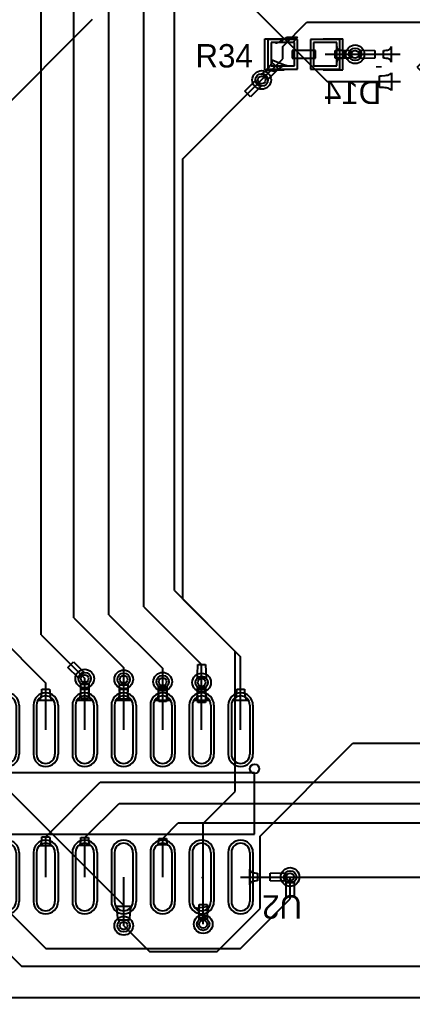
# Model space of a CAD drawing. Extents: x 44 to 130, y 28 to 128.
# Drawn here: x 66.19 to 79, y 29.91 to 61.78 of the extents above; entities that cross this region are included whole.
import ezdxf

# ---------------------------------------------------------------- set-up
doc = ezdxf.new("R2010")
doc.units = 0
doc.layers.get('0').update_dxf_attribs({"linetype": 'CONTINUOUS'})
for name, color, linetype in [('BOTTOMLAYER', 5, 'CONTINUOUS'), ('BOTTOMOVERLAY', 54, 'CONTINUOUS'), ('BOTTOMSOLDER', 6, 'CONTINUOUS'), ('KEEPOUTLAYER', 6, 'CONTINUOUS'), ('MULTILAYER', 9, 'CONTINUOUS'), ('TOPLAYER', 1, 'CONTINUOUS'), ('TOPOVERLAY', 2, 'CONTINUOUS'), ('TOPPASTE', 8, 'CONTINUOUS'), ('TOPSOLDER', 216, 'CONTINUOUS')]:
    doc.layers.add(name, color=color, linetype=linetype)

# ---------------------------------------------------------------- blocks, each defined once
blk = doc.blocks.new('LED_B_24')
at = {"layer": 'BOTTOMOVERLAY'}
for p, q in [((0.0254, 0.2794), (-0.5715, -0.3175)), ((0.0254, 0.2794), (0.6223, -0.3175)), ((-0.5715, -0.3175), (0.6223, -0.3175))]:
    blk.add_line(p, q, dxfattribs=at)
at = {"layer": 'BOTTOMOVERLAY', "text_generation_flag": 2}
for s, rotation, p in [('-', 90, (0.254, 1.651)), ('+', 180, (-0.127, -1.27))]:
    blk.add_text(s, height=0.5588, rotation=rotation, dxfattribs=at).set_placement(p)
blk = doc.blocks.new('LC_SOP_16_150MIL_62')
at = {"layer": 'TOPLAYER'}
for p, q in [((-4.744997, 1.600002), (-4.744997, 3.200004)), ((-4.144998, 1.600002), (-4.144998, 3.200004)), ((-3.474997, 1.600002), (-3.474997, 3.200004)), ((-2.874998, 1.600002), (-2.874998, 3.200004)), ((-2.204997, 1.600002), (-2.204997, 3.200004)), ((-1.604998, 1.600002), (-1.604998, 3.200004)), ((-0.934997, 1.600002), (-0.934997, 3.200004)), ((-0.334998, 1.600002), (-0.334998, 3.200004)), ((0.335003, 1.600002), (0.335003, 3.200004)), ((0.935002, 1.600002), (0.935002, 3.200004)), ((1.605003, 1.600002), (1.605003, 3.200004)), ((2.205002, 1.600002), (2.205002, 3.200004)), ((2.875003, 1.600002), (2.875003, 3.200004)), ((3.475002, 1.600002), (3.475002, 3.200004)), ((4.145003, 1.600002), (4.145003, 3.200004)), ((4.745002, 1.600002), (4.745002, 3.200004)), ((-4.744997, -3.199999), (-4.744997, -1.599997)), ((-4.144998, -3.199999), (-4.144998, -1.599997)), ((-3.474997, -3.199999), (-3.474997, -1.599997)), ((-2.874998, -3.199999), (-2.874998, -1.599997)), ((-2.204997, -3.199999), (-2.204997, -1.599997)), ((-1.604998, -3.199999), (-1.604998, -1.599997)), ((-0.934997, -3.199999), (-0.934997, -1.599997)), ((-0.334998, -3.199999), (-0.334998, -1.599997)), ((0.335003, -3.199999), (0.335003, -1.599997)), ((0.935002, -3.199999), (0.935002, -1.599997)), ((1.605003, -3.199999), (1.605003, -1.599997)), ((2.205002, -3.199999), (2.205002, -1.599997)), ((2.875003, -3.199999), (2.875003, -1.599997)), ((3.475002, -3.199999), (3.475002, -1.599997)), ((4.145003, -3.199999), (4.145003, -1.599997)), ((4.745002, -3.199999), (4.745002, -1.599997))]:
    blk.add_line(p, q, dxfattribs=at)
for centre in [(-4.444997, 2.400003), (-3.174997, 2.400003), (-1.904997, 2.400003), (-0.634997, 2.400003), (0.635003, 2.400003), (1.905003, 2.400003), (3.175003, 2.400003), (4.445003, 2.400003), (-4.444997, -2.399998), (-3.174997, -2.399998), (-1.904997, -2.399998), (-0.634997, -2.399998), (0.635003, -2.399998), (1.905003, -2.399998), (3.175003, -2.399998), (4.445003, -2.399998)]:
    blk.add_circle(centre, 0, dxfattribs=at)
for centre, start, end in [((-4.444997, 3.200004), 0, -180), ((-3.174997, 3.200004), 0, -180), ((-1.904997, 3.200004), 0, -180), ((-0.634997, 3.200004), 0, -180), ((0.635003, 3.200004), 0, -180), ((1.905003, 3.200004), 0, -180), ((3.175003, 3.200004), 0, -180), ((4.445003, 3.200004), 0, -180), ((-4.444997, 1.600002), -180, 0), ((-3.174997, 1.600002), -180, 0), ((-1.904997, 1.600002), -180, 0), ((-0.634997, 1.600002), -180, 0), ((0.635003, 1.600002), -180, 0), ((1.905003, 1.600002), -180, 0), ((3.175003, 1.600002), -180, 0), ((4.445003, 1.600002), -180, 0), ((-4.444997, -1.599997), 0, -180), ((-3.174997, -1.599997), 0, -180), ((-1.904997, -1.599997), 0, -180), ((-0.634997, -1.599997), 0, -180), ((0.635003, -1.599997), 0, -180), ((1.905003, -1.599997), 0, -180), ((3.175003, -1.599997), 0, -180), ((4.445003, -1.599997), 0, -180), ((-4.444997, -3.199999), -180, 0), ((-3.174997, -3.199999), -180, 0), ((-1.904997, -3.199999), -180, 0), ((-0.634997, -3.199999), -180, 0), ((0.635003, -3.199999), -180, 0), ((1.905003, -3.199999), -180, 0), ((3.175003, -3.199999), -180, 0), ((4.445003, -3.199999), -180, 0)]:
    blk.add_arc(centre, 0.299999, start, end, dxfattribs=at)
at = {"layer": 'TOPOVERLAY'}
for p, q in [((4.9, 1.000001), (-4.9, 1.000001)), ((-4.9, 1.000001), (-4.9, -1.000001)), ((4.9, 1.000001), (4.9, -1.000001)), ((4.9, -1.000001), (-4.9, -1.000001))]:
    blk.add_line(p, q, dxfattribs=at)
blk.add_circle((-4.9, -1.124999), 0.15, dxfattribs=at)
at = {"layer": 'TOPPASTE'}
for p, q in [((-4.744997, 1.600002), (-4.744997, 3.200004)), ((-4.144998, 1.600002), (-4.144998, 3.200004)), ((-3.474997, 1.600002), (-3.474997, 3.200004)), ((-2.874998, 1.600002), (-2.874998, 3.200004)), ((-2.204997, 1.600002), (-2.204997, 3.200004)), ((-1.604998, 1.600002), (-1.604998, 3.200004)), ((-0.934997, 1.600002), (-0.934997, 3.200004)), ((-0.334998, 1.600002), (-0.334998, 3.200004)), ((0.335003, 1.600002), (0.335003, 3.200004)), ((0.935002, 1.600002), (0.935002, 3.200004)), ((1.605003, 1.600002), (1.605003, 3.200004)), ((2.205002, 1.600002), (2.205002, 3.200004)), ((2.875003, 1.600002), (2.875003, 3.200004)), ((3.475002, 1.600002), (3.475002, 3.200004)), ((4.145003, 1.600002), (4.145003, 3.200004)), ((4.745002, 1.600002), (4.745002, 3.200004)), ((-4.744997, -3.199999), (-4.744997, -1.599997)), ((-4.144998, -3.199999), (-4.144998, -1.599997)), ((-3.474997, -3.199999), (-3.474997, -1.599997)), ((-2.874998, -3.199999), (-2.874998, -1.599997)), ((-2.204997, -3.199999), (-2.204997, -1.599997)), ((-1.604998, -3.199999), (-1.604998, -1.599997)), ((-0.934997, -3.199999), (-0.934997, -1.599997)), ((-0.334998, -3.199999), (-0.334998, -1.599997)), ((0.335003, -3.199999), (0.335003, -1.599997)), ((0.935002, -3.199999), (0.935002, -1.599997)), ((1.605003, -3.199999), (1.605003, -1.599997)), ((2.205002, -3.199999), (2.205002, -1.599997)), ((2.875003, -3.199999), (2.875003, -1.599997)), ((3.475002, -3.199999), (3.475002, -1.599997)), ((4.145003, -3.199999), (4.145003, -1.599997)), ((4.745002, -3.199999), (4.745002, -1.599997))]:
    blk.add_line(p, q, dxfattribs=at)
for centre in [(-4.444997, 2.400003), (-3.174997, 2.400003), (-1.904997, 2.400003), (-0.634997, 2.400003), (0.635003, 2.400003), (1.905003, 2.400003), (3.175003, 2.400003), (4.445003, 2.400003), (-4.444997, -2.399998), (-3.174997, -2.399998), (-1.904997, -2.399998), (-0.634997, -2.399998), (0.635003, -2.399998), (1.905003, -2.399998), (3.175003, -2.399998), (4.445003, -2.399998)]:
    blk.add_circle(centre, 0, dxfattribs=at)
for centre, start, end in [((-4.444997, 3.200004), 0, -180), ((-3.174997, 3.200004), 0, -180), ((-1.904997, 3.200004), 0, -180), ((-0.634997, 3.200004), 0, -180), ((0.635003, 3.200004), 0, -180), ((1.905003, 3.200004), 0, -180), ((3.175003, 3.200004), 0, -180), ((4.445003, 3.200004), 0, -180), ((-4.444997, 1.600002), -180, 0), ((-3.174997, 1.600002), -180, 0), ((-1.904997, 1.600002), -180, 0), ((-0.634997, 1.600002), -180, 0), ((0.635003, 1.600002), -180, 0), ((1.905003, 1.600002), -180, 0), ((3.175003, 1.600002), -180, 0), ((4.445003, 1.600002), -180, 0), ((-4.444997, -1.599997), 0, -180), ((-3.174997, -1.599997), 0, -180), ((-1.904997, -1.599997), 0, -180), ((-0.634997, -1.599997), 0, -180), ((0.635003, -1.599997), 0, -180), ((1.905003, -1.599997), 0, -180), ((3.175003, -1.599997), 0, -180), ((4.445003, -1.599997), 0, -180), ((-4.444997, -3.199999), -180, 0), ((-3.174997, -3.199999), -180, 0), ((-1.904997, -3.199999), -180, 0), ((-0.634997, -3.199999), -180, 0), ((0.635003, -3.199999), -180, 0), ((1.905003, -3.199999), -180, 0), ((3.175003, -3.199999), -180, 0), ((4.445003, -3.199999), -180, 0)]:
    blk.add_arc(centre, 0.299999, start, end, dxfattribs=at)
at = {"layer": 'TOPSOLDER'}
for p, q in [((-4.846597, 1.600002), (-4.846597, 3.200004)), ((-4.043398, 1.600002), (-4.043398, 3.200004)), ((-3.576597, 1.600002), (-3.576597, 3.200004)), ((-2.773398, 1.600002), (-2.773398, 3.200004)), ((-2.306597, 1.600002), (-2.306597, 3.200004)), ((-1.503398, 1.600002), (-1.503398, 3.200004)), ((-1.036597, 1.600002), (-1.036597, 3.200004)), ((-0.233398, 1.600002), (-0.233398, 3.200004)), ((0.233403, 1.600002), (0.233403, 3.200004)), ((1.036602, 1.600002), (1.036602, 3.200004)), ((1.503403, 1.600002), (1.503403, 3.200004)), ((2.306602, 1.600002), (2.306602, 3.200004)), ((2.773403, 1.600002), (2.773403, 3.200004)), ((3.576602, 1.600002), (3.576602, 3.200004)), ((4.043403, 1.600002), (4.043403, 3.200004)), ((4.846602, 1.600002), (4.846602, 3.200004)), ((-4.846597, -3.199999), (-4.846597, -1.599997)), ((-4.043398, -3.199999), (-4.043398, -1.599997)), ((-3.576597, -3.199999), (-3.576597, -1.599997)), ((-2.773398, -3.199999), (-2.773398, -1.599997)), ((-2.306597, -3.199999), (-2.306597, -1.599997)), ((-1.503398, -3.199999), (-1.503398, -1.599997)), ((-1.036597, -3.199999), (-1.036597, -1.599997)), ((-0.233398, -3.199999), (-0.233398, -1.599997)), ((0.233403, -3.199999), (0.233403, -1.599997)), ((1.036602, -3.199999), (1.036602, -1.599997)), ((1.503403, -3.199999), (1.503403, -1.599997)), ((2.306602, -3.199999), (2.306602, -1.599997)), ((2.773403, -3.199999), (2.773403, -1.599997)), ((3.576602, -3.199999), (3.576602, -1.599997)), ((4.043403, -3.199999), (4.043403, -1.599997)), ((4.846602, -3.199999), (4.846602, -1.599997))]:
    blk.add_line(p, q, dxfattribs=at)
for centre in [(-4.444997, 2.400003), (-3.174997, 2.400003), (-1.904997, 2.400003), (-0.634997, 2.400003), (0.635003, 2.400003), (1.905003, 2.400003), (3.175003, 2.400003), (4.445003, 2.400003), (-4.444997, -2.399998), (-3.174997, -2.399998), (-1.904997, -2.399998), (-0.634997, -2.399998), (0.635003, -2.399998), (1.905003, -2.399998), (3.175003, -2.399998), (4.445003, -2.399998)]:
    blk.add_circle(centre, 0, dxfattribs=at)
for centre, start, end in [((-4.444997, 3.200004), 0, -180), ((-3.174997, 3.200004), 0, -180), ((-1.904997, 3.200004), 0, -180), ((-0.634997, 3.200004), 0, -180), ((0.635003, 3.200004), 0, -180), ((1.905003, 3.200004), 0, -180), ((3.175003, 3.200004), 0, -180), ((4.445003, 3.200004), 0, -180), ((-4.444997, 1.600002), -180, 0), ((-3.174997, 1.600002), -180, 0), ((-1.904997, 1.600002), -180, 0), ((-0.634997, 1.600002), -180, 0), ((0.635003, 1.600002), -180, 0), ((1.905003, 1.600002), -180, 0), ((3.175003, 1.600002), -180, 0), ((4.445003, 1.600002), -180, 0), ((-4.444997, -1.599997), 0, -180), ((-3.174997, -1.599997), 0, -180), ((-1.904997, -1.599997), 0, -180), ((-0.634997, -1.599997), 0, -180), ((0.635003, -1.599997), 0, -180), ((1.905003, -1.599997), 0, -180), ((3.175003, -1.599997), 0, -180), ((4.445003, -1.599997), 0, -180), ((-4.444997, -3.199999), -180, 0), ((-3.174997, -3.199999), -180, 0), ((-1.904997, -3.199999), -180, 0), ((-0.634997, -3.199999), -180, 0), ((0.635003, -3.199999), -180, 0), ((1.905003, -3.199999), -180, 0), ((3.175003, -3.199999), -180, 0), ((4.445003, -3.199999), -180, 0)]:
    blk.add_arc(centre, 0.401599, start, end, dxfattribs=at)
blk = doc.blocks.new('0603__75')
at = {"layer": 'TOPLAYER'}
for p, q in [((-1.0668, 0.381), (-1.0668, -0.381)), ((-0.3048, 0.381), (-1.0668, 0.381)), ((-0.3048, -0.381), (-0.3048, 0.381)), ((0.3175, 0.379374), (0.3175, -0.382626)), ((1.0795, 0.379374), (0.3175, 0.379374)), ((1.0795, -0.382626), (1.0795, 0.379374)), ((-1.0668, -0.381), (-0.3048, -0.381)), ((0.3175, -0.382626), (1.0795, -0.382626))]:
    blk.add_line(p, q, dxfattribs=at)
for centre in [(-0.6858, 0), (0.6985, -0.001626)]:
    blk.add_circle(centre, 0, dxfattribs=at)
at = {"layer": 'TOPOVERLAY'}
for p, q in [((-1.27, 0.506374), (-0.635, 0.506374)), ((-1.27, -0.509626), (-1.27, 0.506374)), ((0.635, 0.506374), (1.27, 0.506374)), ((1.27, -0.509626), (1.27, 0.506374)), ((-0.380439, 0.125392), (-0.380439, -0.128608)), ((0.381561, 0.125392), (-0.380439, 0.125392)), ((0.381561, -0.128608), (0.381561, 0.125392)), ((-0.380439, -0.128608), (0.381561, -0.128608)), ((-1.27, -0.509626), (-0.635, -0.509626)), ((0.635, -0.509626), (1.27, -0.509626))]:
    blk.add_line(p, q, dxfattribs=at)
at = {"layer": 'TOPPASTE'}
for p, q in [((-1.0668, 0.381), (-1.0668, -0.381)), ((-0.3048, 0.381), (-1.0668, 0.381)), ((-0.3048, -0.381), (-0.3048, 0.381)), ((0.3175, 0.379374), (0.3175, -0.382626)), ((1.0795, 0.379374), (0.3175, 0.379374)), ((1.0795, -0.382626), (1.0795, 0.379374)), ((-1.0668, -0.381), (-0.3048, -0.381)), ((0.3175, -0.382626), (1.0795, -0.382626))]:
    blk.add_line(p, q, dxfattribs=at)
for centre in [(-0.6858, 0), (0.6985, -0.001626)]:
    blk.add_circle(centre, 0, dxfattribs=at)
at = {"layer": 'TOPSOLDER'}
for p, q in [((-1.1684, 0.4826), (-1.1684, -0.4826)), ((-0.2032, 0.4826), (-1.1684, 0.4826)), ((-0.2032, -0.4826), (-0.2032, 0.4826)), ((0.2159, 0.480974), (0.2159, -0.484226)), ((1.1811, 0.480974), (0.2159, 0.480974)), ((1.1811, -0.484226), (1.1811, 0.480974)), ((-1.1684, -0.4826), (-0.2032, -0.4826)), ((0.2159, -0.484226), (1.1811, -0.484226))]:
    blk.add_line(p, q, dxfattribs=at)
for centre in [(-0.6858, 0), (0.6985, -0.001626)]:
    blk.add_circle(centre, 0, dxfattribs=at)

msp = doc.modelspace()

# ---------------------------------------------------------------- linework, layer by layer
at = {"layer": 'BOTTOMLAYER'}
for p, q in [((69.106001, 42.382999), (69.106001, 111.877399)), ((67.963001, 42.281399), (67.963001, 109.743799)), ((70.249001, 42.636999), (70.249001, 94.300599)), ((66.896201, 41.722594), (66.896201, 93.284599)), ((71.417401, 64.557199), (76.222301, 59.752299)), ((78.298096, 60.852253), (78.305807, 60.873843)), ((78.305807, 60.873843), (78.308378, 60.897973)), ((78.308378, 60.897973), (78.308378, 60.389973)), ((77.130775, 60.643973), (78.601827, 60.643973)), ((77.285017, 60.511685), (77.285017, 60.776261)), ((77.285017, 60.776261), (77.290752, 60.775256)), ((77.290752, 60.775256), (77.30615, 60.774356)), ((77.30615, 60.774356), (77.777078, 60.770973)), ((77.777078, 60.770973), (77.777078, 60.516973)), ((78.05133, 60.770973), (78.100169, 60.772243)), ((78.05133, 60.516973), (78.05133, 60.770973)), ((78.100169, 60.772243), (78.143867, 60.776053)), ((78.143867, 60.776053), (78.182424, 60.782403)), ((78.182424, 60.782403), (78.215841, 60.791293)), ((78.215841, 60.791293), (78.244116, 60.802723)), ((78.244116, 60.802723), (78.26725, 60.816693)), ((78.26725, 60.816693), (78.285243, 60.833203)), ((78.285243, 60.833203), (78.298096, 60.852253)), ((77.777078, 60.516973), (77.285017, 60.511685)), ((78.100169, 60.515703), (78.05133, 60.516973)), ((78.143867, 60.511893), (78.100169, 60.515703)), ((78.182424, 60.505543), (78.143867, 60.511893)), ((78.215841, 60.496653), (78.182424, 60.505543)), ((78.244116, 60.485223), (78.215841, 60.496653)), ((78.26725, 60.471253), (78.244116, 60.485223)), ((78.285243, 60.454743), (78.26725, 60.471253)), ((78.298096, 60.435693), (78.285243, 60.454743)), ((78.305807, 60.414103), (78.298096, 60.435693)), ((78.308378, 60.389973), (78.305807, 60.414103)), ((77.92433, 59.942799), (77.990878, 59.943799)), ((77.92433, 59.561799), (77.92433, 59.942799)), ((77.990878, 59.943799), (78.105577, 59.95181)), ((78.105577, 59.95181), (78.15373, 59.958818)), ((78.15373, 59.958818), (78.195749, 59.96783)), ((78.195749, 59.96783), (78.231639, 59.978844)), ((78.231639, 59.978844), (78.261395, 59.991861)), ((78.261395, 59.991861), (78.28502, 60.00688)), ((78.28502, 60.00688), (78.302513, 60.023901)), ((78.302513, 60.023901), (78.313874, 60.042925)), ((78.313874, 60.042925), (78.313874, 59.461672)), ((71.519001, 57.241999), (74.084401, 59.807399)), ((73.537592, 59.440196), (73.881795, 59.791877)), ((74.052587, 59.591194), (73.717198, 59.26059)), ((73.881795, 59.791877), (74.068879, 59.604793)), ((74.064111, 59.601445), (74.052587, 59.591194)), ((74.068879, 59.604793), (74.064111, 59.601445)), ((76.222301, 59.752299), (78.604501, 59.752299)), ((73.717198, 59.26059), (73.537592, 59.440196)), ((78.051294, 59.557793), (77.92433, 59.561799)), ((78.105577, 59.552787), (78.051294, 59.557793)), ((78.15373, 59.545779), (78.105577, 59.552787)), ((78.195749, 59.536767), (78.15373, 59.545779)), ((78.231639, 59.525753), (78.195749, 59.536767)), ((78.261395, 59.512736), (78.231639, 59.525753)), ((78.28502, 59.497717), (78.261395, 59.512736)), ((78.302513, 59.480696), (78.28502, 59.497717)), ((78.313874, 59.461672), (78.302513, 59.480696)), ((71.519001, 42.890999), (71.519001, 57.241999)), ((71.519001, 42.890999), (73.220801, 41.189199)), ((69.106001, 42.382999), (70.858598, 40.630401)), ((70.249001, 42.636999), (72.128598, 40.757401)), ((67.963001, 42.281399), (69.588598, 40.655801)), ((66.896201, 41.722594), (68.318598, 40.300196)), ((73.220801, 36.617199), (73.220801, 41.189199)), ((67.77179, 40.667399), (67.951396, 40.847005)), ((67.951396, 40.847005), (68.303077, 40.502802)), ((68.102394, 40.33201), (67.77179, 40.667399)), ((68.303077, 40.502802), (68.115993, 40.315718)), ((69.588598, 40.274796), (69.588598, 40.655801)), ((70.858598, 40.198596), (70.858598, 40.630401)), ((71.996648, 40.434966), (72.001598, 40.757401)), ((72.001598, 40.757401), (72.255598, 40.757401)), ((72.128598, 40.173196), (72.128598, 40.757401)), ((72.255598, 40.757401), (72.275403, 40.313691)), ((68.112645, 40.320486), (68.102394, 40.33201)), ((68.115993, 40.315718), (68.112645, 40.320486)), ((71.981794, 40.313691), (71.985558, 40.321855)), ((72.275403, 40.313691), (71.981794, 40.313691)), ((71.985558, 40.321855), (71.988924, 40.338063)), ((71.988924, 40.338063), (71.991896, 40.362317)), ((71.991896, 40.362317), (71.996648, 40.434966)), ((63.314801, 39.182599), (69.588598, 32.908801)), ((74.033601, 35.169399), (77.056201, 38.191999)), ((77.056201, 38.191999), (83.050601, 38.191999)), ((72.179401, 35.575799), (73.220801, 36.617199)), ((72.179401, 32.299199), (72.179401, 35.575799)), ((74.033601, 32.807199), (74.033601, 35.169399)), ((75.011798, 33.836196), (81.234798, 33.836196)), ((69.588598, 32.248401), (69.588598, 32.908801)), ((72.049018, 32.474573), (72.052401, 32.945502)), ((72.052401, 32.945502), (72.306401, 32.945502)), ((72.306401, 32.945502), (72.311689, 32.45344)), ((72.636601, 31.410199), (74.033601, 32.807199)), ((69.588598, 32.248401), (70.426801, 31.410199)), ((72.047113, 32.45344), (72.048119, 32.459176)), ((72.311689, 32.45344), (72.047113, 32.45344)), ((72.048119, 32.459176), (72.049018, 32.474573)), ((70.426801, 31.410199), (72.636601, 31.410199))]:
    msp.add_line(p, q, dxfattribs=at)
for centre, radius in [((77.130775, 60.643973), 0.2032), ((77.130775, 60.643973), 0.127), ((74.084401, 59.807399), 0.2032), ((74.084401, 59.807399), 0.127), ((68.318598, 40.300196), 0.2032), ((69.588598, 40.274796), 0.2032), ((68.318598, 40.300196), 0.127), ((69.588598, 40.274796), 0.127), ((70.858598, 40.198596), 0.2032), ((70.858598, 40.198596), 0.127), ((72.128598, 40.173196), 0.2032), ((72.128598, 40.173196), 0.127), ((75.011798, 33.836196), 0.2032), ((75.011798, 33.836196), 0.127), ((72.179401, 32.299199), 0.2032), ((69.588598, 32.248401), 0.2032), ((69.588598, 32.248401), 0.127), ((72.179401, 32.299199), 0.127)]:
    msp.add_circle(centre, radius, dxfattribs=at)
at = {"layer": 'BOTTOMSOLDER'}
for centre, radius in [((77.130775, 60.643973), 0.3048), ((77.130775, 60.643973), 0.127), ((74.084401, 59.807399), 0.3048), ((74.084401, 59.807399), 0.127), ((68.318598, 40.300196), 0.3048), ((69.588598, 40.274796), 0.3048), ((70.858598, 40.198596), 0.3048), ((72.128598, 40.173196), 0.3048), ((68.318598, 40.300196), 0.127), ((69.588598, 40.274796), 0.127), ((70.858598, 40.198596), 0.127), ((72.128598, 40.173196), 0.127), ((75.011798, 33.836196), 0.3048), ((75.011798, 33.836196), 0.127), ((69.588598, 32.248401), 0.3048), ((72.179401, 32.299199), 0.3048), ((69.588598, 32.248401), 0.127), ((72.179401, 32.299199), 0.127)]:
    msp.add_circle(centre, radius, dxfattribs=at)
at = {"layer": 'KEEPOUTLAYER'}
msp.add_line((59.635199, 29.911599), (115.413599, 29.911599), dxfattribs=at)
at = {"layer": 'MULTILAYER'}
for centre, radius in [((77.130775, 60.643973), 0.2032), ((77.130775, 60.643973), 0.127), ((74.084401, 59.807399), 0.2032), ((74.084401, 59.807399), 0.127), ((68.318598, 40.300196), 0.2032), ((69.588598, 40.274796), 0.2032), ((68.318598, 40.300196), 0.127), ((69.588598, 40.274796), 0.127), ((70.858598, 40.198596), 0.2032), ((70.858598, 40.198596), 0.127), ((72.128598, 40.173196), 0.2032), ((72.128598, 40.173196), 0.127), ((75.011798, 33.836196), 0.2032), ((75.011798, 33.836196), 0.127), ((72.179401, 32.299199), 0.2032), ((69.588598, 32.248401), 0.2032), ((69.588598, 32.248401), 0.127), ((72.179401, 32.299199), 0.127)]:
    msp.add_circle(centre, radius, dxfattribs=at)
at = {"layer": 'TOPLAYER'}
for p, q in [((71.239601, 43.170399), (71.239601, 75.072799)), ((64.838801, 58.054799), (68.572601, 61.788599)), ((74.770201, 60.899599), (75.557601, 61.686999)), ((75.557601, 61.686999), (82.595027, 61.686999)), ((74.85759, 61.168359), (74.893902, 61.202905)), ((74.893902, 61.202905), (75.253111, 61.202905)), ((75.253111, 61.202905), (75.21973, 61.16878)), ((75.147902, 61.023299), (74.534692, 61.020251)), ((74.534692, 61.020251), (74.570222, 61.022238)), ((74.570222, 61.022238), (74.60584, 61.027841)), ((74.60584, 61.027841), (74.641545, 61.037061)), ((74.641545, 61.037061), (74.677336, 61.049898)), ((74.677336, 61.049898), (74.713214, 61.066355)), ((74.713214, 61.066355), (74.749177, 61.086431)), ((74.749177, 61.086431), (74.785228, 61.110122)), ((74.770201, 60.645599), (74.770201, 60.899599)), ((74.785228, 61.110122), (74.821367, 61.137432)), ((74.821367, 61.137432), (74.85759, 61.168359)), ((75.129027, 61.052037), (75.126124, 61.039464)), ((75.126124, 61.039464), (75.128303, 61.030482)), ((75.128303, 61.030482), (75.135562, 61.025095)), ((75.137007, 61.068201), (75.129027, 61.052037)), ((75.135562, 61.025095), (75.147902, 61.023299)), ((75.150068, 61.087958), (75.137007, 61.068201)), ((75.21973, 61.16878), (75.150068, 61.087958)), ((76.529154, 60.389973), (76.529154, 60.897973)), ((76.529154, 60.897973), (76.531724, 60.873843)), ((76.531724, 60.873843), (76.539435, 60.852253)), ((74.770201, 60.493199), (74.770201, 60.645599)), ((76.154501, 60.643973), (77.130775, 60.643973)), ((76.484472, 60.770973), (76.976534, 60.776261)), ((76.484472, 60.516973), (76.484472, 60.770973)), ((76.539435, 60.852253), (76.552288, 60.833203)), ((76.552288, 60.833203), (76.570281, 60.816693)), ((76.570281, 60.816693), (76.593416, 60.802723)), ((76.593416, 60.802723), (76.621691, 60.791293)), ((76.621691, 60.791293), (76.655107, 60.782403)), ((76.655107, 60.782403), (76.693664, 60.776053)), ((76.693664, 60.776053), (76.737362, 60.772243)), ((76.737362, 60.772243), (76.786202, 60.770973)), ((76.786202, 60.770973), (76.786202, 60.516973)), ((76.976534, 60.776261), (76.976534, 60.511685)), ((74.084401, 59.807399), (74.770201, 60.493199)), ((74.116214, 60.023604), (74.451604, 60.354207)), ((74.270042, 60.174441), (74.358213, 60.276981)), ((74.358213, 60.276981), (74.389237, 60.320575)), ((74.389237, 60.320575), (74.41155, 60.359054)), ((74.413727, 60.461809), (74.3925, 60.474708)), ((74.3925, 60.474708), (74.90411, 60.267898)), ((74.41155, 60.359054), (74.425157, 60.392417)), ((74.426244, 60.443796), (74.413727, 60.461809)), ((74.425157, 60.392417), (74.430054, 60.420664)), ((74.430054, 60.420664), (74.426244, 60.443796)), ((74.451604, 60.354207), (74.63121, 60.174602)), ((74.713401, 60.228058), (74.674379, 60.201607)), ((74.750356, 60.248848), (74.713401, 60.228058)), ((74.785243, 60.263979), (74.750356, 60.248848)), ((74.818062, 60.273448), (74.785243, 60.263979)), ((74.848814, 60.277258), (74.818062, 60.273448)), ((74.877496, 60.275409), (74.848814, 60.277258)), ((74.90411, 60.267898), (74.877496, 60.275409)), ((76.955401, 60.51359), (76.484472, 60.516973)), ((76.531724, 60.414103), (76.529154, 60.389973)), ((76.539435, 60.435693), (76.531724, 60.414103)), ((76.552288, 60.454743), (76.539435, 60.435693)), ((76.570281, 60.471253), (76.552288, 60.454743)), ((76.593416, 60.485223), (76.570281, 60.471253)), ((76.621691, 60.496653), (76.593416, 60.485223)), ((76.655107, 60.505543), (76.621691, 60.496653)), ((76.693664, 60.511893), (76.655107, 60.505543)), ((76.737362, 60.515703), (76.693664, 60.511893)), ((76.786202, 60.516973), (76.737362, 60.515703)), ((76.970799, 60.512691), (76.955401, 60.51359)), ((76.976534, 60.511685), (76.970799, 60.512691)), ((74.099923, 60.010004), (74.10469, 60.013352)), ((74.287007, 59.822921), (74.099923, 60.010004)), ((74.10469, 60.013352), (74.116214, 60.023604)), ((74.212894, 60.115498), (74.270042, 60.174441)), ((74.5449, 60.088292), (74.212894, 60.115498)), ((74.63121, 60.174602), (74.287007, 59.822921)), ((74.590128, 60.131724), (74.5449, 60.088292)), ((74.633287, 60.169496), (74.590128, 60.131724)), ((74.674379, 60.201607), (74.633287, 60.169496)), ((71.239601, 43.170399), (73.398598, 41.011401)), ((64.762601, 42.433799), (67.048598, 40.147801)), ((73.398598, 38.636197), (73.398598, 41.011401)), ((68.318598, 38.636197), (68.318598, 40.300196)), ((69.588598, 38.636197), (69.588598, 40.274796)), ((70.858598, 38.636197), (70.858598, 40.198596)), ((72.128598, 38.636197), (72.128598, 40.173196)), ((66.916615, 39.82657), (66.920354, 39.889112)), ((66.920354, 39.889112), (66.921598, 39.959011)), ((66.921598, 39.959011), (67.175598, 39.959011)), ((67.048598, 38.636197), (67.048598, 40.147801)), ((67.175598, 39.959011), (67.176843, 39.889112)), ((67.176843, 39.889112), (67.18681, 39.771386)), ((68.191598, 39.653893), (68.18631, 40.145955)), ((68.18631, 40.145955), (68.450887, 40.145955)), ((68.186615, 39.82657), (68.190354, 39.889112)), ((68.190354, 39.889112), (68.191598, 39.959011)), ((68.191598, 39.959011), (68.445598, 39.959011)), ((68.448982, 40.124822), (68.445598, 39.653893)), ((68.445598, 39.959011), (68.446843, 39.889112)), ((68.446843, 39.889112), (68.45681, 39.771386)), ((68.449881, 40.140219), (68.448982, 40.124822)), ((68.450887, 40.145955), (68.449881, 40.140219)), ((69.461598, 39.628493), (69.45631, 40.120555)), ((69.45631, 40.120555), (69.720887, 40.120555)), ((69.456615, 39.82657), (69.460354, 39.889112)), ((69.460354, 39.889112), (69.461598, 39.959011)), ((69.461598, 39.959011), (69.715598, 39.959011)), ((69.718982, 40.099422), (69.715598, 39.628493)), ((69.715598, 39.959011), (69.716843, 39.889112)), ((69.716843, 39.889112), (69.72681, 39.771386)), ((69.719881, 40.114819), (69.718982, 40.099422)), ((69.720887, 40.120555), (69.719881, 40.114819)), ((70.731598, 39.552293), (70.72631, 40.044355)), ((70.72631, 40.044355), (70.990887, 40.044355)), ((70.726615, 39.82657), (70.730354, 39.889112)), ((70.730354, 39.889112), (70.731598, 39.959011)), ((70.731598, 39.959011), (70.985598, 39.959011)), ((70.988982, 40.023222), (70.985598, 39.552293)), ((70.985598, 39.959011), (70.986843, 39.889112)), ((70.986843, 39.889112), (70.99681, 39.771386)), ((70.989881, 40.038619), (70.988982, 40.023222)), ((70.990887, 40.044355), (70.989881, 40.038619)), ((72.001598, 39.526893), (71.99631, 40.018955)), ((71.99631, 40.018955), (72.260887, 40.018955)), ((71.996615, 39.82657), (72.000354, 39.889112)), ((72.000354, 39.889112), (72.001598, 39.959011)), ((72.001598, 39.959011), (72.255598, 39.959011)), ((72.258982, 39.997822), (72.255598, 39.526893)), ((72.255598, 39.959011), (72.256843, 39.889112)), ((72.256843, 39.889112), (72.26681, 39.771386)), ((72.259881, 40.013219), (72.258982, 39.997822)), ((72.260887, 40.018955), (72.259881, 40.013219)), ((73.266615, 39.82657), (73.270354, 39.889112)), ((73.270354, 39.889112), (73.271598, 39.959011)), ((73.271598, 39.959011), (73.525598, 39.959011)), ((73.525598, 39.959011), (73.526843, 39.889112)), ((73.526843, 39.889112), (73.53681, 39.771386)), ((66.797017, 39.59112), (66.820687, 39.5948)), ((67.30018, 39.59112), (66.797017, 39.59112)), ((66.820687, 39.5948), (66.841865, 39.605836)), ((66.841865, 39.605836), (66.860552, 39.624231)), ((66.860552, 39.624231), (66.87675, 39.649984)), ((66.87675, 39.649984), (66.890453, 39.683093)), ((66.890453, 39.683093), (66.901665, 39.72356)), ((66.901665, 39.72356), (66.910387, 39.771386)), ((66.910387, 39.771386), (66.916615, 39.82657)), ((67.18681, 39.771386), (67.195532, 39.72356)), ((67.195532, 39.72356), (67.206744, 39.683093)), ((67.206744, 39.683093), (67.220447, 39.649984)), ((67.220447, 39.649984), (67.236645, 39.624231)), ((67.236645, 39.624231), (67.255332, 39.605836)), ((67.255332, 39.605836), (67.27651, 39.5948)), ((67.27651, 39.5948), (67.30018, 39.59112)), ((68.067017, 39.59112), (68.090687, 39.5948)), ((68.57018, 39.59112), (68.067017, 39.59112)), ((68.090687, 39.5948), (68.111865, 39.605836)), ((68.111865, 39.605836), (68.130552, 39.624231)), ((68.130552, 39.624231), (68.14675, 39.649984)), ((68.14675, 39.649984), (68.160453, 39.683093)), ((68.160453, 39.683093), (68.171665, 39.72356)), ((68.171665, 39.72356), (68.180387, 39.771386)), ((68.180387, 39.771386), (68.186615, 39.82657)), ((68.445598, 39.653893), (68.191598, 39.653893)), ((68.45681, 39.771386), (68.465532, 39.72356)), ((68.465532, 39.72356), (68.476744, 39.683093)), ((68.476744, 39.683093), (68.490447, 39.649984)), ((68.490447, 39.649984), (68.506645, 39.624231)), ((68.506645, 39.624231), (68.525332, 39.605836)), ((68.525332, 39.605836), (68.54651, 39.5948)), ((68.54651, 39.5948), (68.57018, 39.59112)), ((69.337017, 39.59112), (69.360687, 39.5948)), ((69.84018, 39.59112), (69.337017, 39.59112)), ((69.360687, 39.5948), (69.381865, 39.605836)), ((69.381865, 39.605836), (69.400552, 39.624231)), ((69.400552, 39.624231), (69.41675, 39.649984)), ((69.41675, 39.649984), (69.430453, 39.683093)), ((69.430453, 39.683093), (69.441665, 39.72356)), ((69.441665, 39.72356), (69.450387, 39.771386)), ((69.450387, 39.771386), (69.456615, 39.82657)), ((69.715598, 39.628493), (69.461598, 39.628493)), ((69.72681, 39.771386), (69.735532, 39.72356)), ((69.735532, 39.72356), (69.746744, 39.683093)), ((69.746744, 39.683093), (69.760447, 39.649984)), ((69.760447, 39.649984), (69.776645, 39.624231)), ((69.776645, 39.624231), (69.795332, 39.605836)), ((69.795332, 39.605836), (69.81651, 39.5948)), ((69.81651, 39.5948), (69.84018, 39.59112)), ((70.607017, 39.59112), (70.630687, 39.5948)), ((71.11018, 39.59112), (70.607017, 39.59112)), ((70.630687, 39.5948), (70.651865, 39.605836)), ((70.651865, 39.605836), (70.670552, 39.624231)), ((70.670552, 39.624231), (70.68675, 39.649984)), ((70.68675, 39.649984), (70.700453, 39.683093)), ((70.700453, 39.683093), (70.711665, 39.72356)), ((70.711665, 39.72356), (70.720387, 39.771386)), ((70.720387, 39.771386), (70.726615, 39.82657)), ((70.985598, 39.552293), (70.731598, 39.552293)), ((70.99681, 39.771386), (71.005532, 39.72356)), ((71.005532, 39.72356), (71.016744, 39.683093)), ((71.016744, 39.683093), (71.030447, 39.649984)), ((71.030447, 39.649984), (71.046645, 39.624231)), ((71.046645, 39.624231), (71.065332, 39.605836)), ((71.065332, 39.605836), (71.08651, 39.5948)), ((71.08651, 39.5948), (71.11018, 39.59112)), ((71.877017, 39.59112), (71.900687, 39.5948)), ((72.38018, 39.59112), (71.877017, 39.59112)), ((71.900687, 39.5948), (71.921865, 39.605836)), ((71.921865, 39.605836), (71.940552, 39.624231)), ((71.940552, 39.624231), (71.95675, 39.649984)), ((71.95675, 39.649984), (71.970453, 39.683093)), ((71.970453, 39.683093), (71.981665, 39.72356)), ((71.981665, 39.72356), (71.990387, 39.771386)), ((71.990387, 39.771386), (71.996615, 39.82657)), ((72.255598, 39.526893), (72.001598, 39.526893)), ((72.26681, 39.771386), (72.275532, 39.72356)), ((72.275532, 39.72356), (72.286744, 39.683093)), ((72.286744, 39.683093), (72.300447, 39.649984)), ((72.300447, 39.649984), (72.316645, 39.624231)), ((72.316645, 39.624231), (72.335332, 39.605836)), ((72.335332, 39.605836), (72.35651, 39.5948)), ((72.35651, 39.5948), (72.38018, 39.59112)), ((73.147017, 39.59112), (73.170687, 39.5948)), ((73.65018, 39.59112), (73.147017, 39.59112)), ((73.170687, 39.5948), (73.191865, 39.605836)), ((73.191865, 39.605836), (73.210552, 39.624231)), ((73.210552, 39.624231), (73.22675, 39.649984)), ((73.22675, 39.649984), (73.240453, 39.683093)), ((73.240453, 39.683093), (73.251665, 39.72356)), ((73.251665, 39.72356), (73.260387, 39.771386)), ((73.260387, 39.771386), (73.266615, 39.82657)), ((73.53681, 39.771386), (73.545532, 39.72356)), ((73.545532, 39.72356), (73.556744, 39.683093)), ((73.556744, 39.683093), (73.570447, 39.649984)), ((73.570447, 39.649984), (73.586645, 39.624231)), ((73.586645, 39.624231), (73.605332, 39.605836)), ((73.605332, 39.605836), (73.62651, 39.5948)), ((73.62651, 39.5948), (73.65018, 39.59112)), ((67.048598, 35.143996), (68.826601, 36.921999)), ((68.826601, 36.921999), (86.860601, 36.921999)), ((68.318598, 35.118596), (69.436201, 36.236199)), ((69.436201, 36.236199), (88.714801, 36.236199)), ((70.858598, 35.093196), (71.366601, 35.601199)), ((71.366601, 35.601199), (90.619801, 35.601199)), ((66.918421, 35.03753), (66.921598, 35.143996)), ((66.921598, 35.143996), (67.175598, 35.143996)), ((67.048598, 33.836196), (67.048598, 35.143996)), ((67.175598, 35.143996), (67.176393, 35.087806)), ((67.176393, 35.087806), (67.182746, 34.993169)), ((68.186737, 34.990662), (68.191057, 35.070936)), ((68.191057, 35.070936), (68.191598, 35.118596)), ((68.191598, 35.118596), (68.445598, 35.118596)), ((68.318598, 33.836196), (68.318598, 35.118596)), ((68.445598, 35.118596), (68.446139, 35.070936)), ((68.446139, 35.070936), (68.454242, 34.958053)), ((70.730453, 35.019051), (70.731598, 35.093196)), ((70.731598, 35.093196), (70.985598, 35.093196)), ((70.858598, 33.836196), (70.858598, 35.093196)), ((70.985598, 35.093196), (70.985885, 35.054065)), ((70.985885, 35.054065), (70.995906, 34.920189)), ((66.84217, 34.848254), (66.85726, 34.851213)), ((67.255027, 34.848254), (66.84217, 34.848254)), ((66.85726, 34.851213), (66.870763, 34.860085)), ((66.870763, 34.860085), (66.882678, 34.874871)), ((66.882678, 34.874871), (66.893003, 34.895574)), ((66.893003, 34.895574), (66.901741, 34.922191)), ((66.901741, 34.922191), (66.908891, 34.954721)), ((66.908891, 34.954721), (66.914451, 34.993169)), ((66.914451, 34.993169), (66.918421, 35.03753)), ((67.182746, 34.993169), (67.188306, 34.954721)), ((67.188306, 34.954721), (67.195456, 34.922191)), ((67.195456, 34.922191), (67.204194, 34.895574)), ((67.204194, 34.895574), (67.214519, 34.874871)), ((67.214519, 34.874871), (67.226434, 34.860085)), ((67.226434, 34.860085), (67.239937, 34.851213)), ((67.239937, 34.851213), (67.255027, 34.848254)), ((68.13757, 34.867746), (68.147834, 34.870255)), ((68.499627, 34.867746), (68.13757, 34.867746)), ((68.147834, 34.870255), (68.157019, 34.877779)), ((68.157019, 34.877779), (68.165124, 34.890321)), ((68.165124, 34.890321), (68.172147, 34.907883)), ((68.172147, 34.907883), (68.178091, 34.930458)), ((68.178091, 34.930458), (68.182955, 34.958053)), ((68.182955, 34.958053), (68.186737, 34.990662)), ((68.454242, 34.958053), (68.459106, 34.930458)), ((68.459106, 34.930458), (68.46505, 34.907883)), ((68.46505, 34.907883), (68.472073, 34.890321)), ((68.472073, 34.890321), (68.480178, 34.877779)), ((68.480178, 34.877779), (68.489363, 34.870255)), ((68.489363, 34.870255), (68.499627, 34.867746)), ((70.70297, 34.887238), (70.708408, 34.889298)), ((71.014227, 34.887238), (70.70297, 34.887238)), ((70.708408, 34.889298), (70.713275, 34.895475)), ((70.713275, 34.895475), (70.71757, 34.905772)), ((70.71757, 34.905772), (70.721291, 34.920189)), ((70.721291, 34.920189), (70.724441, 34.938726)), ((70.724441, 34.938726), (70.727019, 34.961383)), ((70.727019, 34.961383), (70.730453, 35.019051)), ((70.995906, 34.920189), (70.999627, 34.905772)), ((70.999627, 34.905772), (71.003922, 34.895475)), ((71.003922, 34.895475), (71.008789, 34.889298)), ((71.008789, 34.889298), (71.014227, 34.887238)), ((69.588598, 32.248401), (69.588598, 33.836196)), ((72.128598, 33.836196), (72.179401, 33.785393)), ((72.179401, 32.299199), (72.179401, 33.785393)), ((73.398598, 33.836196), (75.011798, 33.836196)), ((73.695065, 33.582196), (73.695065, 34.090196)), ((73.695065, 34.090196), (73.697635, 34.066066)), ((73.697635, 34.066066), (73.705347, 34.044476)), ((73.705347, 34.044476), (73.718199, 34.025426)), ((73.718199, 34.025426), (73.736192, 34.008916)), ((73.736192, 34.008916), (73.759327, 33.994946)), ((73.759327, 33.994946), (73.787602, 33.983516)), ((73.787602, 33.983516), (73.821018, 33.974626)), ((73.821018, 33.974626), (73.859575, 33.968276)), ((73.859575, 33.968276), (73.903274, 33.964466)), ((73.903274, 33.964466), (73.952113, 33.963196)), ((73.952113, 33.963196), (73.952113, 33.709196)), ((74.365495, 33.963196), (74.857557, 33.968484)), ((74.365495, 33.709196), (74.365495, 33.963196)), ((74.857557, 33.968484), (74.857557, 33.703908)), ((75.011798, 33.124996), (75.011798, 33.836196)), ((73.697635, 33.606326), (73.695065, 33.582196)), ((73.705347, 33.627916), (73.697635, 33.606326)), ((73.718199, 33.646966), (73.705347, 33.627916)), ((73.736192, 33.663476), (73.718199, 33.646966)), ((73.759327, 33.677446), (73.736192, 33.663476)), ((73.787602, 33.688876), (73.759327, 33.677446)), ((73.821018, 33.697766), (73.787602, 33.688876)), ((73.859575, 33.704116), (73.821018, 33.697766)), ((73.903274, 33.707926), (73.859575, 33.704116)), ((73.952113, 33.709196), (73.903274, 33.707926)), ((74.836424, 33.705813), (74.365495, 33.709196)), ((74.851821, 33.704914), (74.836424, 33.705813)), ((74.857557, 33.703908), (74.851821, 33.704914)), ((74.884798, 33.189893), (74.87951, 33.681954)), ((74.87951, 33.681954), (75.144086, 33.681954)), ((75.142181, 33.660822), (75.138798, 33.189893)), ((75.143081, 33.676219), (75.142181, 33.660822)), ((75.144086, 33.681954), (75.143081, 33.676219)), ((75.138798, 33.189893), (74.884798, 33.189893)), ((69.3423, 32.865685), (69.329211, 32.886437)), ((69.329211, 32.886437), (69.847986, 32.886437)), ((69.354012, 32.839335), (69.3423, 32.865685)), ((69.364344, 32.807389), (69.354012, 32.839335)), ((69.823185, 32.839335), (69.812852, 32.807389)), ((69.834897, 32.865685), (69.823185, 32.839335)), ((69.847986, 32.886437), (69.834897, 32.865685)), ((71.927258, 32.820234), (72.387986, 32.886437)), ((71.951035, 32.820196), (71.927258, 32.820234)), ((72.049018, 32.474573), (72.052401, 32.945502)), ((72.052401, 32.945502), (72.306401, 32.945502)), ((72.306401, 32.945502), (72.311689, 32.45344)), ((72.358616, 32.83873), (72.346378, 32.810994)), ((72.372484, 32.863879), (72.358616, 32.83873)), ((72.387986, 32.886437), (72.372484, 32.863879)), ((73.398601, 31.511799), (75.011798, 33.124996)), ((64.508598, 32.680201), (66.261201, 30.927599)), ((65.778598, 32.781801), (67.048601, 31.511799)), ((69.373298, 32.769848), (69.364344, 32.807389)), ((69.380877, 32.726711), (69.373298, 32.769848)), ((69.39741, 32.498193), (69.380877, 32.726711)), ((69.785299, 32.623643), (69.779787, 32.498193)), ((69.79632, 32.726711), (69.785299, 32.623643)), ((69.803899, 32.769848), (69.79632, 32.726711)), ((69.812852, 32.807389), (69.803899, 32.769848)), ((71.97231, 32.812886), (71.951035, 32.820196)), ((71.99108, 32.798309), (71.97231, 32.812886)), ((72.007349, 32.776462), (71.99108, 32.798309)), ((72.021116, 32.747344), (72.007349, 32.776462)), ((72.032378, 32.710958), (72.021116, 32.747344)), ((72.041139, 32.667301), (72.032378, 32.710958)), ((72.051149, 32.558177), (72.041139, 32.667301)), ((72.052401, 32.492711), (72.051149, 32.558177)), ((72.306401, 32.544329), (72.052401, 32.492711)), ((72.307216, 32.590191), (72.306401, 32.544329)), ((72.313744, 32.674151), (72.307216, 32.590191)), ((72.319454, 32.712246), (72.313744, 32.674151)), ((72.326797, 32.74775), (72.319454, 32.712246)), ((72.335771, 32.780666), (72.326797, 32.74775)), ((72.346378, 32.810994), (72.335771, 32.780666)), ((69.398098, 32.427073), (69.39741, 32.498193)), ((69.779098, 32.427073), (69.398098, 32.427073)), ((69.779787, 32.498193), (69.779098, 32.427073)), ((72.047113, 32.45344), (72.048119, 32.459176)), ((72.311689, 32.45344), (72.047113, 32.45344)), ((72.048119, 32.459176), (72.049018, 32.474573)), ((67.048601, 31.511799), (73.398601, 31.511799)), ((66.261201, 30.927599), (108.628401, 30.927599))]:
    msp.add_line(p, q, dxfattribs=at)
for centre, radius in [((77.130775, 60.643973), 0.2032), ((77.130775, 60.643973), 0.127), ((74.084401, 59.807399), 0.2032), ((74.084401, 59.807399), 0.127), ((68.318598, 40.300196), 0.2032), ((69.588598, 40.274796), 0.2032), ((68.318598, 40.300196), 0.127), ((69.588598, 40.274796), 0.127), ((70.858598, 40.198596), 0.2032), ((70.858598, 40.198596), 0.127), ((72.128598, 40.173196), 0.2032), ((72.128598, 40.173196), 0.127), ((75.011798, 33.836196), 0.2032), ((75.011798, 33.836196), 0.127), ((72.179401, 32.299199), 0.2032), ((69.588598, 32.248401), 0.2032), ((69.588598, 32.248401), 0.127), ((72.179401, 32.299199), 0.127)]:
    msp.add_circle(centre, radius, dxfattribs=at)
at = {"layer": 'TOPSOLDER'}
for centre, radius in [((77.130775, 60.643973), 0.3048), ((77.130775, 60.643973), 0.127), ((74.084401, 59.807399), 0.3048), ((74.084401, 59.807399), 0.127), ((68.318598, 40.300196), 0.3048), ((69.588598, 40.274796), 0.3048), ((70.858598, 40.198596), 0.3048), ((72.128598, 40.173196), 0.3048), ((68.318598, 40.300196), 0.127), ((69.588598, 40.274796), 0.127), ((70.858598, 40.198596), 0.127), ((72.128598, 40.173196), 0.127), ((75.011798, 33.836196), 0.3048), ((75.011798, 33.836196), 0.127), ((69.588598, 32.248401), 0.3048), ((72.179401, 32.299199), 0.3048), ((69.588598, 32.248401), 0.127), ((72.179401, 32.299199), 0.127)]:
    msp.add_circle(centre, radius, dxfattribs=at)

# ---------------------------------------------------------------- block references
for name, p, rotation in [('0603__75', (75.456001, 60.645599), 360), ('LED_B_24', (79.430001, 60.196799), 90), ('LC_SOP_16_150MIL_62', (68.953601, 36.236199), 180)]:
    msp.add_blockref(name, p, dxfattribs=dict(rotation=rotation))

# ---------------------------------------------------------------- texts
at = {"layer": 'BOTTOMOVERLAY', "text_generation_flag": 2}
msp.add_text('D14', height=0.762, dxfattribs=at).set_placement((77.983801, 59.019999))
at = {"layer": 'TOPOVERLAY'}
msp.add_text('R34', height=0.762, dxfattribs=at).set_placement((71.925401, 60.213799))
msp.add_text('U2', height=0.762, rotation=180, dxfattribs=at).set_placement((75.402305, 33.241691))

doc.saveas('drawing.dxf')
